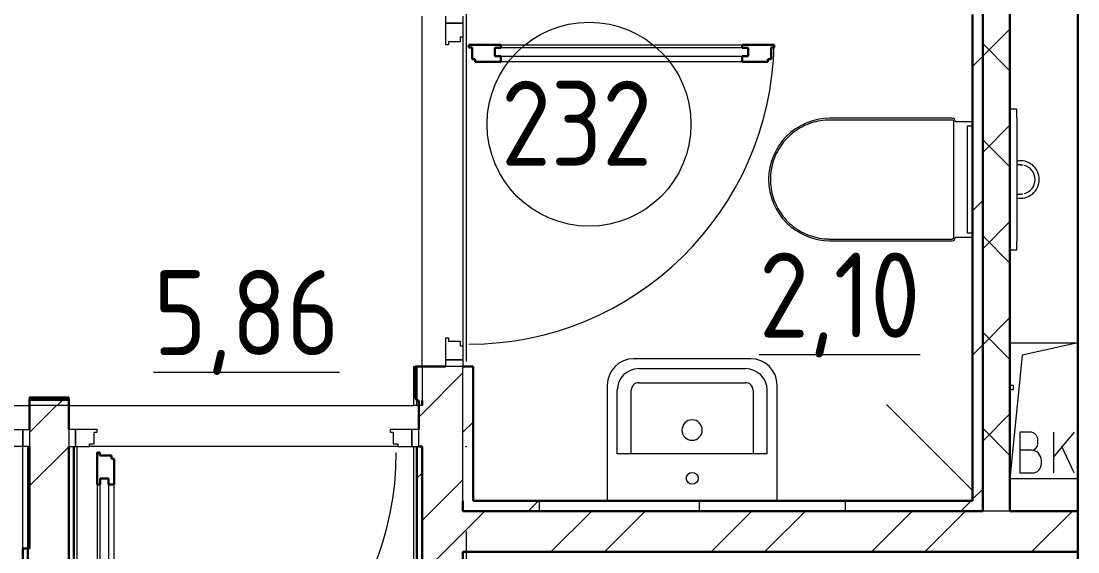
# Model space of a CAD drawing. Header units: millimetres. Extents: x -495897 to 1376592, y -28539 to 470976.
# Drawn here: x 133660 to 136770, y 379050 to 380610 of the extents above; entities that cross this region are included whole.
import ezdxf

# ---------------------------------------------------------------- set-up
doc = ezdxf.new("R2010")
doc.units = ezdxf.units.MM
doc.linetypes.add('ADSK_Линия сетки', pattern=[25, 20, -2.5, 0, -2.5])
for name, color, linetype, lineweight in [('Двери', 252, 'Continuous', 9), ('Марки помещений', 252, 'Continuous', 20), ('Обобщенные модели', 252, 'Continuous', 18), ('Оборудование', 8, 'Continuous', 18), ('Ограждение', 252, 'Continuous', 9), ('Оси', 252, 'Continuous', 9), ('Перекрытие', 252, 'Continuous', 18), ('Сантехника', 252, 'Continuous', 9), ('Стены внутренние', 7, 'Continuous', 18), ('Стены наружные', 7, 'Continuous', 18), ('Стены штриховка', 7, 'Continuous', 9)]:
    doc.layers.add(name, color=color, linetype=linetype, lineweight=lineweight)
doc.layers.add('Двери открывание', color=7, linetype='Continuous', lineweight=9, true_color=0xc0c0c0)
doc.styles.add('GOST Common_2', font='', dxfattribs={"width": 0.9, "height": 250})
doc.styles.get('GOST Common_2').set_extended_font_data('GOST type B')

# ---------------------------------------------------------------- blocks, each defined once
blk = doc.blocks.new('2 этаж')
at = {"color": 251, "lineweight": 18, "true_color": 0x636466}
for p, q in [((137326, 19265.7), (137526, 19265.7)), ((137526, 19265.7), (137362.2, 19228.9)), ((137362.2, 19228.9), (137326, 18865.7)), ((137385.2, 19003), (137355.2, 19003)), ((137355.2, 19003), (137355.2, 18883)), ((137515.2, 19003), (137455.2, 18931.5)), ((137455.2, 18883), (137455.2, 19003)), ((137408.5, 18969.6), (137408.5, 18979.6)), ((137388.5, 18949.6), (137355.2, 18949.6)), ((137515.2, 18883), (137479.2, 18960.1)), ((137418.5, 18909.6), (137418.5, 18919.6)), ((137355.2, 18883), (137391.8, 18883)), ((137526, 18865.7), (137326, 18865.7))]:
    blk.add_line(p, q, dxfattribs=at)
for centre, radius, start, end in [((137385.2, 18979.6), 23.3, 0, 90), ((137388.5, 18969.6), 20, 270, 0), ((137388.5, 18919.6), 30, 0, 90), ((137391.8, 18909.6), 26.7, 270, 0)]:
    blk.add_arc(centre, radius, start, end, dxfattribs=at)
at = {"layer": 'Двери', "color": 251, "true_color": 0x636466}
for p, q in [((135666, 20205.7), (135666, 20225.7)), ((135716, 20225.7), (135716, 20205.7)), ((135716, 20205.7), (135666, 20205.7)), ((135666, 20205.7), (135716, 20205.7)), ((135666, 20141.7), (135666, 20205.7)), ((135716, 20205.7), (135716, 20164.7)), ((135708, 20164.7), (135708, 20150.7)), ((135716, 20164.7), (135708, 20164.7)), ((135674, 20141.7), (135666, 20141.7)), ((135674, 20150.7), (135674, 20141.7)), ((135708, 20150.7), (135674, 20150.7)), ((135810, 20132.7), (135810, 20108.7)), ((136556, 20132.7), (135810, 20132.7)), ((135828, 20141.7), (136538, 20141.7)), ((136556, 20108.7), (136556, 20132.7)), ((135810, 20108.7), (136556, 20108.7)), ((136538, 20091.7), (135828, 20091.7)), ((135666, 19279.7), (135674, 19279.7)), ((135666, 19215.7), (135666, 19279.7)), ((135674, 19279.7), (135674, 19270.7)), ((135674, 19270.7), (135708, 19270.7)), ((135708, 19270.7), (135708, 19256.7)), ((135708, 19256.7), (135716, 19256.7)), ((135716, 19256.7), (135716, 19215.7)), ((135666, 19215.7), (135716, 19215.7)), ((135666, 19195.7), (135666, 19215.7)), ((135716, 19215.7), (135666, 19215.7)), ((135716, 19195.7), (135666, 19195.7)), ((135716, 19215.7), (135716, 19195.7)), ((134357, 19010.7), (134421, 19010.7)), ((134421, 19010.7), (134441, 19010.7)), ((134421, 18960.7), (134421, 19010.7)), ((134421, 19010.7), (134421, 18960.7)), ((134441, 19010.7), (134441, 18960.7)), ((134556, 19010.7), (134556, 18960.7)), ((134576, 19010.7), (134556, 19010.7)), ((134576, 18960.7), (134576, 19010.7)), ((134640, 19010.7), (134576, 19010.7)), ((134576, 19010.7), (134576, 18960.7)), ((134631, 18968.7), (134631, 19002.7)), ((134631, 19002.7), (134640, 19002.7)), ((134640, 19002.7), (134640, 19010.7)), ((135566, 19010.7), (135502, 19010.7)), ((135502, 19010.7), (135502, 19002.7)), ((135502, 19002.7), (135511, 19002.7)), ((135511, 19002.7), (135511, 18968.7)), ((135586, 19010.7), (135566, 19010.7)), ((135566, 19010.7), (135566, 18960.7)), ((135566, 18960.7), (135566, 19010.7)), ((135586, 18960.7), (135586, 19010.7)), ((134421, 18960.7), (134380, 18960.7)), ((134441, 18960.7), (134421, 18960.7)), ((134556, 18960.7), (134576, 18960.7)), ((134576, 18960.7), (134617, 18960.7)), ((134617, 18960.7), (134617, 18968.7)), ((134617, 18968.7), (134631, 18968.7)), ((135511, 18968.7), (135525, 18968.7)), ((135525, 18968.7), (135525, 18960.7)), ((135525, 18960.7), (135566, 18960.7)), ((135566, 18960.7), (135586, 18960.7)), ((134640, 18848.7), (134640, 18138.7)), ((134649, 18866.7), (134673, 18866.7)), ((134649, 18120.7), (134649, 18866.7)), ((134673, 18866.7), (134673, 18120.7)), ((134690, 18138.7), (134690, 18848.7))]:
    blk.add_line(p, q, dxfattribs=at)
at = {"layer": 'Двери', "color": 251, "lineweight": 30, "true_color": 0x636466}
for p, q in [((135734, 20141.7), (135828, 20141.7)), ((135734, 20133.7), (135734, 20141.7)), ((135743, 20133.7), (135734, 20133.7)), ((135743, 20099.7), (135743, 20133.7)), ((135810, 20132.7), (135828, 20132.7)), ((135810, 20108.7), (135810, 20132.7)), ((135828, 20132.7), (135828, 20141.7)), ((136538, 20141.7), (136632, 20141.7)), ((136538, 20132.7), (136538, 20141.7)), ((136556, 20132.7), (136538, 20132.7)), ((136556, 20108.7), (136556, 20132.7)), ((136623, 20133.7), (136623, 20099.7)), ((136632, 20133.7), (136623, 20133.7)), ((136632, 20141.7), (136632, 20133.7)), ((135752, 20099.7), (135743, 20099.7)), ((135752, 20091.7), (135752, 20099.7)), ((135828, 20091.7), (135752, 20091.7)), ((135828, 20108.7), (135810, 20108.7)), ((135828, 20091.7), (135828, 20108.7)), ((136538, 20108.7), (136556, 20108.7)), ((136538, 20091.7), (136538, 20108.7)), ((136614, 20091.7), (136538, 20091.7)), ((136614, 20099.7), (136614, 20091.7)), ((136623, 20099.7), (136614, 20099.7)), ((134648, 18942.7), (134640, 18942.7)), ((134640, 18942.7), (134640, 18848.7)), ((134648, 18933.7), (134648, 18942.7)), ((134682, 18933.7), (134648, 18933.7)), ((134682, 18924.7), (134682, 18933.7)), ((134690, 18924.7), (134682, 18924.7)), ((134690, 18848.7), (134690, 18924.7)), ((134649, 18848.7), (134640, 18848.7)), ((134649, 18866.7), (134649, 18848.7)), ((134673, 18866.7), (134649, 18866.7)), ((134673, 18848.7), (134673, 18866.7)), ((134690, 18848.7), (134673, 18848.7))]:
    blk.add_line(p, q, dxfattribs=at)
at = {"layer": 'Двери открывание', "color": 251, "true_color": 0x636466}
for centre, start, end in [((135734, 20159.7), 270, 358.8515), ((134622, 18942.7), 271.1485, 0)]:
    blk.add_arc(centre, 898, start, end, dxfattribs=at)
at = {"layer": 'Марки помещений', "color": 251, "true_color": 0x636466}
blk.add_circle((136087.4, 19908.3), 300, dxfattribs=at)
at = {"layer": 'Обобщенные модели', "color": 251, "true_color": 0x636466}
for p, q in [((136390.9, 19218.7), (136219, 19218.7)), ((136234, 19189.5), (136548, 19189.5)), ((136563, 19218.7), (136390.9, 19218.7)), ((136141, 19140.7), (136141, 18800.7)), ((136234, 19148.2), (136548, 19148.2)), ((136641, 18800.7), (136641, 19140.7)), ((136170.4, 18938.7), (136170.4, 19125.9)), ((136211.7, 18938.7), (136211.7, 19125.9)), ((136570.3, 19125.9), (136570.3, 18938.7)), ((136611.6, 18938.7), (136611.6, 19125.9)), ((136611.6, 18938.7), (136170.4, 18938.7))]:
    blk.add_line(p, q, dxfattribs=at)
blk.add_circle((136391, 18867), 17.5, dxfattribs=at)
for centre, radius, start, end in [((136219, 19140.7), 78, 90, 180), ((136234, 19125.9), 63.6, 90, 180), ((136548, 19125.9), 63.6, 0, 90), ((136563, 19140.7), 78, 0, 90), ((136234, 19125.9), 22.3, 90, 180), ((136548, 19125.9), 22.3, 0, 90), ((136390.6, 19008.9), 30, 0, 180), ((136390.6, 19008.9), 30, 180, 0)]:
    blk.add_arc(centre, radius, start, end, dxfattribs=at)
at = {"layer": 'Оборудование', "color": 251, "true_color": 0x636466}
for p, q in [((137336.3, 19140.4), (137326, 19140.4)), ((137326, 19128.1), (137336.3, 19128.1)), ((137336.3, 19128.1), (137336.3, 19140.4)), ((137216, 18830.7), (136963.2, 19083.6))]:
    blk.add_line(p, q, dxfattribs=at)
at = {"layer": 'Ограждение', "color": 251, "true_color": 0x636466}
for p, q in [((135571, 19195.7), (135576, 19195.7)), ((135571, 19195.7), (135571, 19080.7)), ((134441, 19100.7), (134441, 19105.7)), ((134556, 19105.7), (134441, 19105.7)), ((134556, 19105.7), (134556, 19100.7)), ((135581, 19080.7), (135581, 19095.7)), ((135581, 19080.7), (135571, 19080.7)), ((134421, 18660.7), (134421, 18960.7)), ((134581, 13285.7), (134581, 18960.7)), ((135571, 18960.7), (135571, 16155.7))]:
    blk.add_line(p, q, dxfattribs=at)
at = {"layer": 'Оси', "color": 251, "linetype": 'ADSK_Линия сетки', "ltscale": 100, "true_color": 0x636466}
for p, q in [((135726, 33711.4), (135726, -32265.4)), ((137526, 33711.4), (137526, -32265.4))]:
    blk.add_line(p, q, dxfattribs=at)
at = {"layer": 'Перекрытие', "color": 251, "ltscale": 100, "true_color": 0x636466}
for p, q in [((137326, 19265.7), (137526, 19265.7)), ((137526, 18865.7), (137326, 18865.7))]:
    blk.add_line(p, q, dxfattribs=at)
at = {"layer": 'Сантехника', "color": 251, "lineweight": 9, "true_color": 0x636466}
for p, q in [((137346, 19952.5), (137326, 19952.5)), ((137346, 19927.5), (137346, 19952.5)), ((137346, 19927.5), (137346, 19564)), ((137346, 19539), (137346, 19564)), ((137326, 19539), (137346, 19539))]:
    blk.add_line(p, q, dxfattribs=at)
at = {"layer": 'Сантехника', "color": 251, "true_color": 0x636466}
for p, q in [((137156, 19925.7), (136796, 19925.7)), ((137156, 19920.7), (136796, 19920.7)), ((137161, 19575.7), (137161, 19915.7)), ((137216, 19915.7), (137166, 19915.7)), ((137201, 19587.5), (137201, 19904)), ((137201, 19904), (137216, 19904)), ((136796, 19570.7), (137156, 19570.7)), ((136796, 19565.7), (137156, 19565.7)), ((137166, 19575.7), (137216, 19575.7)), ((137216, 19587.5), (137201, 19587.5))]:
    blk.add_line(p, q, dxfattribs=at)
at = {"layer": 'Сантехника', "color": 251, "true_color": 0x636466, "flags": 128}
for points in [[(136796, 19920.7), (136789, 19920.6), (136782, 19920.2), (136775.1, 19919.5), (136768.1, 19918.5), (136761.2, 19917.3), (136754.4, 19915.7), (136747.6, 19913.9), (136741, 19911.9), (136734.4, 19909.5), (136727.9, 19906.9), (136721.5, 19904.1), (136715.2, 19901), (136709.1, 19897.6), (136703, 19894), (136697.2, 19890.2), (136691.5, 19886.1), (136686, 19881.8), (136680.6, 19877.3), (136675.4, 19872.6), (136670.5, 19867.7), (136665.7, 19862.6), (136661.1, 19857.2), (136656.8, 19851.8), (136652.6, 19846.1), (136648.7, 19840.3), (136645.1, 19834.3), (136641.7, 19828.2), (136638.5, 19822), (136635.6, 19815.6), (136632.9, 19809.2), (136630.5, 19802.6), (136628.4, 19795.9), (136626.5, 19789.2), (136624.9, 19782.4), (136623.6, 19775.5), (136622.5, 19768.6), (136621.7, 19761.6), (136621.2, 19754.6), (136621, 19747.6), (136621.1, 19740.6), (136621.4, 19733.6), (136622, 19726.7), (136623, 19719.7), (136624.1, 19712.8), (136625.6, 19706), (136627.3, 19699.2), (136629.3, 19692.5), (136631.6, 19685.9), (136634.1, 19679.3), (136636.9, 19672.9), (136639.9, 19666.6), (136643.2, 19660.4), (136646.7, 19654.4), (136650.5, 19648.5), (136654.5, 19642.8), (136658.8, 19637.2), (136663.2, 19631.8), (136667.9, 19626.6), (136672.7, 19621.5), (136677.8, 19616.7), (136683.1, 19612.1), (136688.5, 19607.7), (136694.1, 19603.5), (136699.9, 19599.5), (136705.8, 19595.8), (136711.9, 19592.3), (136718.1, 19589.1), (136724.4, 19586.1), (136730.8, 19583.3), (136737.4, 19580.9), (136744, 19578.6), (136750.7, 19576.7), (136757.5, 19575), (136764.4, 19573.6), (136771.3, 19572.5), (136778.3, 19571.6), (136785.2, 19571.1), (136792.2, 19570.8), (136796, 19570.7)], [(137161, 19915.7), (137161, 19915.9), (137161, 19916.1), (137161, 19916.3), (137160.9, 19916.5), (137160.9, 19916.7), (137160.9, 19916.9), (137160.8, 19917.1), (137160.8, 19917.3), (137160.7, 19917.5), (137160.6, 19917.7), (137160.5, 19917.9), (137160.4, 19918.1), (137160.3, 19918.2), (137160.2, 19918.4), (137160.1, 19918.6), (137160, 19918.7), (137159.9, 19918.9), (137159.8, 19919), (137159.6, 19919.2), (137159.5, 19919.3), (137159.3, 19919.5), (137159.2, 19919.6), (137159, 19919.7), (137158.9, 19919.8), (137158.7, 19920), (137158.5, 19920.1), (137158.4, 19920.2), (137158.2, 19920.2), (137158, 19920.3), (137157.8, 19920.4), (137157.6, 19920.5), (137157.4, 19920.5), (137157.2, 19920.6), (137157.1, 19920.6), (137156.9, 19920.7), (137156.7, 19920.7), (137156.5, 19920.7), (137156.3, 19920.7), (137156.1, 19920.7), (137156, 19920.7)], [(137156, 19570.7), (137156.2, 19570.8), (137156.4, 19570.8), (137156.6, 19570.8), (137156.8, 19570.8), (137157, 19570.8), (137157.2, 19570.9), (137157.4, 19570.9), (137157.6, 19571), (137157.8, 19571.1), (137158, 19571.1), (137158.1, 19571.2), (137158.3, 19571.3), (137158.5, 19571.4), (137158.7, 19571.5), (137158.8, 19571.6), (137159, 19571.7), (137159.2, 19571.9), (137159.3, 19572), (137159.5, 19572.1), (137159.6, 19572.3), (137159.7, 19572.4), (137159.9, 19572.6), (137160, 19572.7), (137160.1, 19572.9), (137160.2, 19573), (137160.3, 19573.2), (137160.4, 19573.4), (137160.5, 19573.6), (137160.6, 19573.8), (137160.7, 19573.9), (137160.7, 19574.1), (137160.8, 19574.3), (137160.8, 19574.5), (137160.9, 19574.7), (137160.9, 19574.9), (137161, 19575.1), (137161, 19575.3), (137161, 19575.5), (137161, 19575.7), (137161, 19575.7)]]:
    blk.add_lwpolyline(points, dxfattribs=at)
at = {"layer": 'Сантехника', "color": 251, "lineweight": 9, "true_color": 0x636466, "flags": 128}
for points in [[(137357.5, 19788.4), (137357.4, 19788.4), (137357.3, 19788.4), (137357.1, 19788.4), (137356.9, 19788.4), (137356.6, 19788.4), (137356.2, 19788.4), (137355.7, 19788.4), (137355.2, 19788.4), (137354.6, 19788.4), (137353.9, 19788.4), (137353.2, 19788.4), (137352.4, 19788.4), (137351.5, 19788.4), (137350.6, 19788.4), (137349.6, 19788.4), (137348.5, 19788.4), (137347.4, 19788.4), (137346.3, 19788.4)], [(137347.1, 19703), (137348.3, 19703), (137349.3, 19703), (137350.3, 19703), (137351.3, 19703), (137352.1, 19703), (137353, 19703), (137353.7, 19703), (137354.4, 19703), (137355, 19703), (137355.6, 19703), (137356, 19703), (137356.5, 19703), (137356.8, 19703), (137357.1, 19703), (137357.3, 19703), (137357.4, 19703), (137357.5, 19703), (137357.5, 19703)]]:
    blk.add_lwpolyline(points, dxfattribs=at)
at = {"layer": 'Сантехника', "color": 251, "true_color": 0x636466}
for centre, radius, start, end in [((136796, 19745.7), 180, 90, 270), ((136796, 19745.7), 175, 90, 90.9078), ((136796, 19745.7), 175, 90, 90.9078), ((137156, 19915.7), 10, 0, 90), ((137156, 19915.7), 5, 60, 90), ((137156, 19915.7), 5, 60, 90), ((137156, 19915.7), 5, 60, 75), ((137156, 19915.7), 5, 0, 30), ((137156, 19915.7), 5, 0, 30), ((137156, 19915.7), 5, 0, 30), ((136796, 19745.7), 175, 269.0922, 270), ((136796, 19745.7), 175, 269.0922, 270), ((137156, 19575.7), 10, 270, 0), ((137156, 19575.7), 5, 270, 300), ((137156, 19575.7), 5, 270, 300), ((137156, 19575.7), 5, 285, 300), ((137156, 19575.7), 5, 330, 0), ((137156, 19575.7), 5, 330, 0), ((137156, 19575.7), 5, 330, 0)]:
    blk.add_arc(centre, radius, start, end, dxfattribs=at)
at = {"layer": 'Сантехника', "color": 251, "lineweight": 9, "true_color": 0x636466}
for radius, start, end in [(55, 0, 102.0258), (42.7, 80.5014, 92.7572), (42.7, 87.4662, 90), (42.7, 0, 75), (55, 257.9742, 0), (42.7, 285, 0), (42.7, 265.8024, 267.7583), (42.7, 270, 279.1301), (42.7, 270, 272.0828)]:
    blk.add_arc((137357.5, 19745.7), radius, start, end, dxfattribs=at)
at = {"layer": 'Стены внутренние', "color": 251, "lineweight": 30, "true_color": 0x636466}
for p, q in [((137526, 18770.7), (137526, 20260.7)), ((137526, 18550.7), (137526, 18650.7))]:
    blk.add_line(p, q, dxfattribs=at)
at = {"layer": 'Стены наружные', "color": 251, "lineweight": 30, "true_color": 0x636466}
for p, q in [((137246, 18770.7), (137246, 20260.7)), ((137326, 20260.7), (137326, 18770.7)), ((137216, 18800.7), (137216, 20230.7)), ((135576, 19195.7), (135666, 19195.7)), ((135576, 19195.7), (135576, 19100.7)), ((135746, 19195.7), (135716, 19195.7)), ((135746, 18800.7), (135746, 19195.7)), ((134441, 19100.7), (134441, 19010.7)), ((134556, 19100.7), (134441, 19100.7)), ((134556, 19100.7), (134556, 19010.7)), ((135576, 19100.7), (135581, 19100.7)), ((135581, 19100.7), (135581, 19095.7)), ((135581, 19095.7), (135586, 19095.7)), ((135586, 19095.7), (135586, 19010.7)), ((135596, 19080.7), (135596, 19095.7)), ((134441, 18960.7), (134441, 18660.7)), ((134556, 13260.7), (134556, 18960.7)), ((134571, 18960.7), (134571, 13275.7)), ((135581, 16165.7), (135581, 18960.7)), ((135596, 18960.7), (135586, 18960.7)), ((135596, 18960.7), (135596, 16180.7)), ((135716, 18770.7), (135716, 18800.7)), ((135746, 18800.7), (137216, 18800.7)), ((137246, 18770.7), (135716, 18770.7)), ((137526, 18770.7), (137326, 18770.7)), ((137526, 18770.7), (137526, 18650.7)), ((134421, 18660.7), (134421, 13275.7)), ((134441, 18660.7), (134421, 18660.7)), ((134436, 13260.7), (134436, 18660.7)), ((137526, 18650.7), (135716, 18650.7)), ((135716, 18650.7), (135716, 18550.7))]:
    blk.add_line(p, q, dxfattribs=at)
at = {"layer": 'Стены наружные', "color": 251, "true_color": 0x636466}
for p, q in [((135596, 19195.7), (135596, 20225.7)), ((135716, 20164.7), (135716, 19256.7)), ((133441.5, 19080.7), (134441, 19080.7)), ((134556, 19080.7), (135571, 19080.7)), ((135581, 19080.7), (135586, 19080.7)), ((134436, 18660.7), (134436, 18960.7)), ((135525, 18960.7), (134617, 18960.7))]:
    blk.add_line(p, q, dxfattribs=at)
at = {"layer": 'Стены наружные', "color": 251, "linetype": 'Continuous', "lineweight": 9, "true_color": 0x636466}
for p, q in [((137246, 20108), (137326, 20188)), ((137326, 20065.3), (137246, 20145.3)), ((137216, 20078), (137246, 20108)), ((137246, 19825.2), (137326, 19905.2)), ((137326, 19782.5), (137246, 19862.5)), ((137216, 19653.7), (137246, 19683.7)), ((137246, 19542.3), (137326, 19622.3)), ((137326, 19499.7), (137246, 19579.7)), ((137246, 19259.5), (137326, 19339.5)), ((137326, 19216.8), (137246, 19296.8)), ((137216, 19229.5), (137246, 19259.5)), ((135596, 19057.1), (135716, 19177.1)), ((135576, 19145.1), (135581, 19150.1)), ((134466, 19095.7), (134471, 19100.7)), ((134521.7, 19080.7), (134536.7, 19095.7)), ((134536.7, 19095.7), (134541.7, 19100.7)), ((134441, 19002.2), (134519.6, 19080.7)), ((135586, 19047.1), (135596, 19057.1)), ((137246, 18976.6), (137326, 19056.6)), ((135716, 19002.3), (135746, 19032.3)), ((137326, 18934), (137246, 19014)), ((134441, 18845), (134556, 18960)), ((135581, 18867.3), (135596, 18882.3)), ((135596, 18742.8), (135716, 18862.8)), ((137216, 18805.2), (137246, 18835.2)), ((135908.7, 18770.7), (135938.7, 18800.7)), ((136412, 18770.7), (136412, 18800.7)), ((137181.5, 18770.7), (137211.5, 18800.7)), ((135716, 18705.6), (135781.1, 18770.7)), ((135975.4, 18650.7), (136095.4, 18770.7)), ((136132.6, 18650.7), (136252.6, 18770.7)), ((136446.9, 18650.7), (136566.9, 18770.7)), ((136604, 18650.7), (136724, 18770.7)), ((136918.3, 18650.7), (137038.3, 18770.7)), ((137075.5, 18650.7), (137195.5, 18770.7)), ((137323, 18770.7), (137326, 18773.8)), ((137389.8, 18650.7), (137509.8, 18770.7)), ((135661.1, 18650.7), (135716, 18705.6)), ((135596, 18585.6), (135661.1, 18650.7))]:
    blk.add_line(p, q, dxfattribs=at)
at = {"layer": 'Стены штриховка', "color": 251, "true_color": 0x636466}
for p, q in [((135581, 19195.7), (135581, 19100.7)), ((135596, 19195.7), (135596, 19095.7)), ((135716, 18800.7), (135716, 19195.7)), ((134556, 19095.7), (134441, 19095.7)), ((134556, 19080.7), (134441, 19080.7)), ((135596, 19080.7), (135586, 19080.7)), ((135941, 18800.7), (135941, 18770.7)), ((136841, 18800.7), (136841, 18770.7)), ((137326, 18770.7), (137246, 18770.7))]:
    blk.add_line(p, q, dxfattribs=at)
at = {"layer": 'Марки помещений', "color": 251, "true_color": 0x636466, "style": 'GOST Common_2', "width": 0.9}
for s, p in [('232', (135828.6, 19786)), ('%%U2,10', (136587.9, 19280.8)), ('%%U5,86', (134805.5, 19229.3))]:
    blk.add_text(s, height=250, dxfattribs=at).set_placement(p)

msp = doc.modelspace()

# ---------------------------------------------------------------- block references
msp.add_blockref('2 этаж', (-756.474, 360398.765))

doc.saveas('drawing.dxf')
